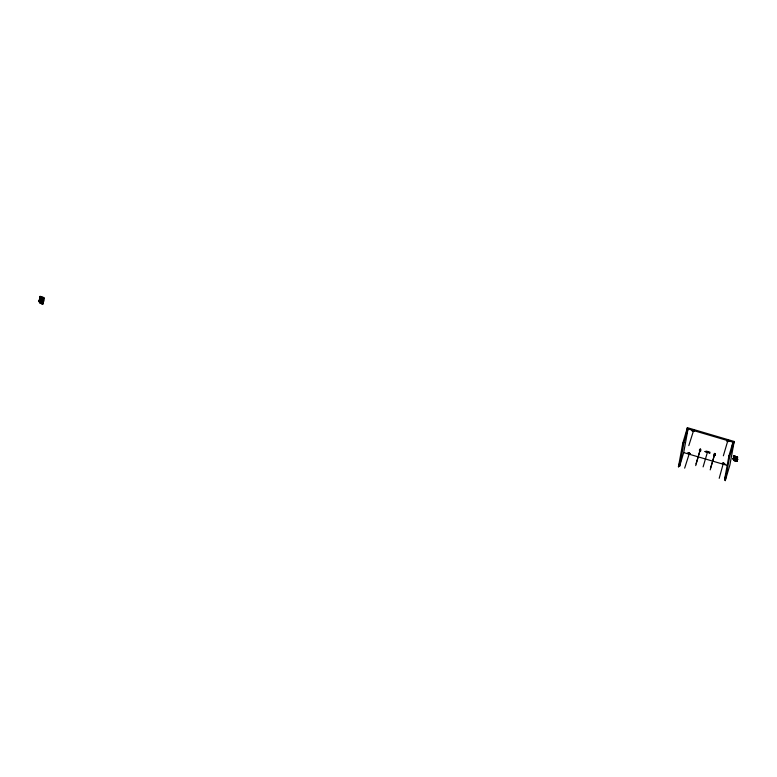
<?xml version="1.0" encoding="UTF-8"?>
<svg xmlns="http://www.w3.org/2000/svg" width="777" height="777" viewBox="0 0 777 777"><rect width="100%" height="100%" fill="white"/><g stroke="black" fill="none" stroke-linecap="round" stroke-linejoin="round"><path stroke-width="1.17" d="M678.428 466.831L682.789 443.172L687.373 427.68L734.207 441.482L729.856 465.141L725.262 480.633L724.591 479.39L728.943 455.74L732.964 442.171L688.053 428.933L684.032 442.502L679.671 466.161L678.428 466.831L679.419 463.51M686.285 433.595L687.373 427.68M679.671 466.161L683.692 452.583L688.053 428.933M725.262 480.633L729.622 456.973L734.207 441.482M732.089 446.901L732.964 442.171M688.811 445.629L693.735 430.089M684.663 468.142L689.568 452.729M696.017 463.888L700.291 449.436M695.706 465.608L700.466 449.184C701.971 449.97 698.542 448.63 700.359 449.378M703.107 466.89L707.711 451.32M710.518 468.162L714.791 453.71C713.072 452.884 716.588 454.021 714.869 453.651M710.197 469.881L714.626 454.574C716.996 454.972 712.519 453.671 714.568 454.496M723.358 455.808L727.631 441.355C723.533 439.85 731.905 442.249 727.612 441.365M719.211 478.321L723.494 462.733M724.591 479.39L726.262 473.737M682.789 443.172L684.032 442.502M43.551 300.009L43.036 299.912M736.79 461.256L734.042 460.295L736.936 460.916M41.23 298.718L43.619 299.631L42.881 299.475M734.537 460.256L736.897 461.111M43.502 299.805L41.064 299.077L43.59 299.835M42.822 303.962L39.967 303.147L40.802 303.001M737.305 458.867C729.069 456.75 739.733 458.828 736.606 458.508M736.858 461.315L734.003 460.499L735.1 460.907M41.123 298.689L40.734 299.019L41.822 299.427M40.394 302.253L41.171 302.981M734.401 460.169L735.304 460.703M42.89 303.166L40.443 302.438L42.968 303.185M737.004 460.538L736.266 460.373M736.819 461.091L736.159 460.955M40.511 296.814C49.864 299.495 36.84 295.347 40.637 296.552M39.918 300L43.376 300.961L43.259 301.622L39.073 300.252L40.375 300.485M39.85 300.369L43.308 301.33M709.887 452.097L708.449 451.825M726.796 439.811L728.379 440.2M41.482 298.912L42.036 299.223M735.207 457.944L735.751 458.255M41.026 296.931L39.734 296.697L43.91 298.067L43.454 297.387M40.443 300.116L39.141 299.883L43.327 301.253M692.666 429.7L694.046 430.099M737.305 457.323L737.286 457.41M736.849 459.77L736.839 459.858M736.858 458.372L737.383 458.459L736.878 458.187M736.431 460.635C730.244 458.838 739.267 459.576 736.324 461.208M43.133 299.339C45.212 302.875 36.84 297.737 42.939 300.301M42.482 302.894C45.328 306.012 36.189 301.35 42.754 303.904M41.268 303.351L40.336 303.011L42.9 303.564L40.404 302.632L42.861 303.331M693.424 429.992L692.802 429.885L693.395 430.137M727.971 440.17L727.641 440.219M42.395 303.283L42.929 303.389M736.713 457.935C739.248 458.44 732.876 456.653 735.858 457.682M42.774 300.048C44.726 300.223 37.986 298.708 41.715 300.009M42.123 303.603L42.871 303.729L42.385 303.535M689.5 452.816L688.781 452.593M737.412 458.294L734.887 457.536L737.344 458.236M683.692 452.583L727.457 465.481M723.911 462.956L723.202 462.733M693.472 430.254L692.773 430.031M735.411 460.13L734.178 459.615L734.945 459.78M41.929 299.796L40.987 299.456L43.473 299.971M735.654 457.896L734.595 457.284L737.49 457.896L737.276 459.032L734.78 458.119L737.237 458.809M735.207 460.334L734.11 459.916L736.858 460.878M707.177 451.466L706.05 451.058M727.544 440.287L726.942 440.064M728.943 455.74L729.622 456.973M699.407 450.825L700.631 451.204L699.455 450.815M699.417 449.922L700.932 450.388L699.465 449.912M713.908 455.099L715.122 455.477L713.908 455.099M722.173 463.296L724.912 464.112L722.173 463.296M691.773 430.604L694.512 431.429L691.773 430.604M705.021 451.524L709.877 452.991L705.021 451.524M43.473 300.709C41.472 300.155 45.746 301.35 43.512 300.757M737.305 459.168C735.304 458.615 739.568 459.809 737.344 459.217M687.684 453.108L690.355 453.962L687.684 453.108M40.122 302.923L40.103 302.855M43.23 298.805L43.813 299.009L43.23 298.805M42.57 302.36L43.162 302.564L42.57 302.36M40.472 297.164L39.676 297.067L43.93 298.319L40.472 297.164M40.404 297.533L39.608 297.436L43.862 298.689L40.404 297.533M40.297 298.086L39.501 297.989L43.755 299.242L40.297 298.086M39.812 300.718L39.025 300.621L43.269 301.874L39.812 300.718M39.744 301.087L38.957 300.99L43.201 302.243L39.744 301.087M39.646 301.641L38.85 301.544L43.104 302.797L39.646 301.641M734.236 455.992L733.439 455.895L737.684 457.148L734.236 455.992M734.129 456.546L733.333 456.449L737.587 457.702L734.129 456.546M733.779 458.43L732.983 458.343L737.237 459.595L733.779 458.43M733.682 458.993L732.886 458.896L737.13 460.149L733.682 458.993M43.755 298.271L39.841 297.115L43.755 298.271M43.687 298.64L39.773 297.484L43.687 298.64M43.58 299.194L39.666 298.038L43.58 299.194M43.036 302.195L39.112 301.039L43.036 302.195M42.929 302.748L39.015 301.593L42.929 302.748M737.519 457.099L733.605 455.944L737.519 457.099M737.412 457.653L733.498 456.497L737.412 457.653M737.062 459.547L733.148 458.391L737.062 459.547M736.965 460.101L733.051 458.945L736.965 460.101"/></g></svg>
